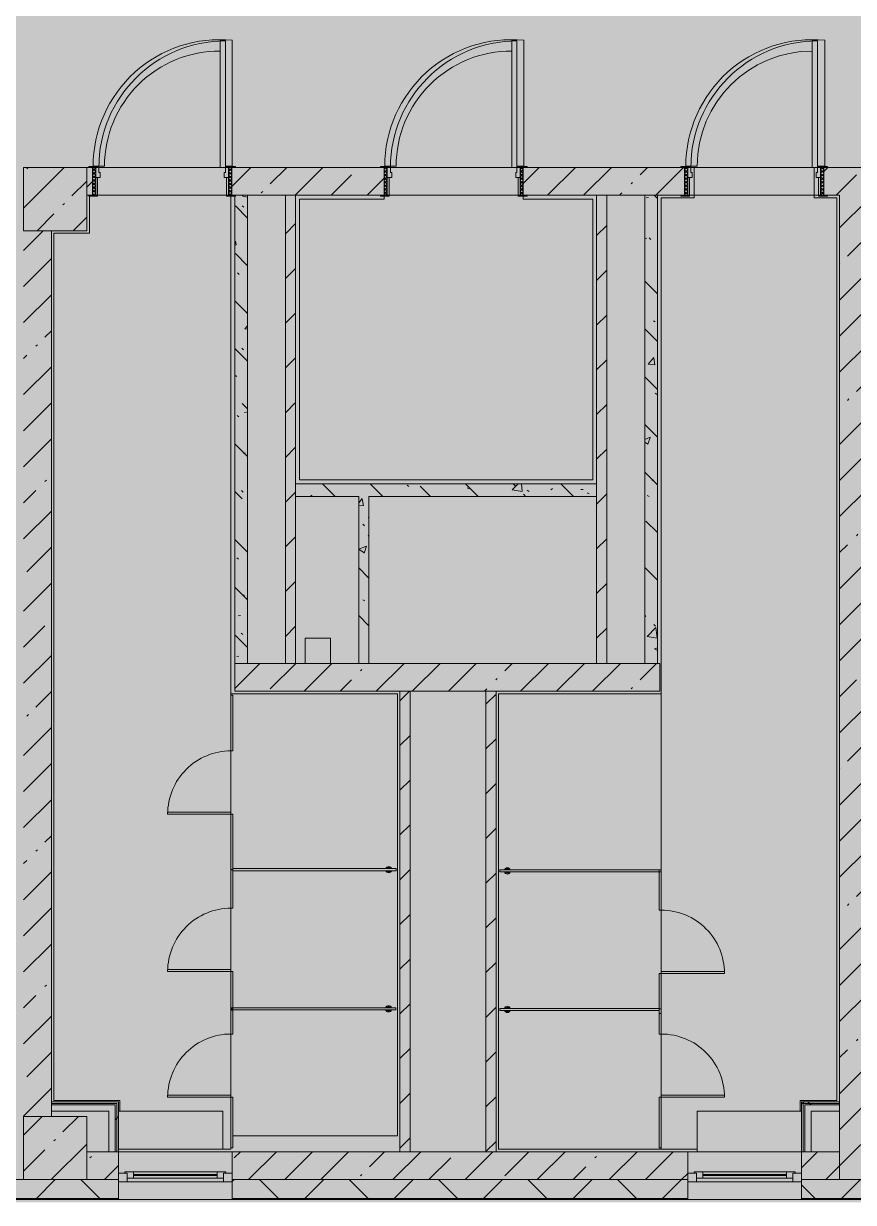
# Model space of a CAD drawing. Header units: millimetres. Extents: x 35157 to 232994, y -8553 to 29000.
# Drawn here: x 171394 to 177954, y -280 to 9037 of the extents above; entities that cross this region are included whole.
import ezdxf

# ---------------------------------------------------------------- set-up
doc = ezdxf.new("R2010")
doc.units = ezdxf.units.MM
doc.layers.add('A-DETL-GENF-2', color=7, linetype='Continuous', lineweight=9, true_color=0xc0c0c0, transparency=0.4)
for name, color, linetype, lineweight, true_color in [('A-DOOR-3', 7, 'Continuous', 5, 0xaaaaaa), ('A-DOOR-4', 7, 'Continuous', 5, 0xe2e2e2), ('A-DOOR-5', 7, 'Continuous', 5, 0xb7b7b7), ('A-DOOR-6', 7, 'Continuous', 5, 0x737373), ('A-DOOR-FRAM-2', 7, 'Continuous', 5, 0xe2e2e2), ('A-DOOR-FRAM-3', 7, 'Continuous', 5, 0xaaaaaa), ('A-DOOR-FRAM-4', 7, 'Continuous', 5, 0xb7b7b7), ('A-FLOR-2', 7, 'Continuous', 5, 0xb7b7b7), ('A-GENM-1', 7, 'Continuous', 5, 0x737373), ('A-GENM-2', 7, 'Continuous', 5, 0xe2ddcd), ('A-GLAZ-3', 7, 'Continuous', 5, 0x737373), ('A-WALL-10', 7, 'Continuous', 9, 0x737373), ('A-WALL-11', 7, 'Continuous', 5, 0x737373), ('I-WALL-21', 7, 'Continuous', 5, 0xe7e7e7), ('I-WALL-22', 7, 'Continuous', 9, 0xe7e7e7), ('I-WALL-24', 7, 'Continuous', 5, 0x737373), ('I-WALL-25', 7, 'Continuous', 5, 0x787878), ('S-COLS-2', 7, 'Continuous', 5, 0x737373)]:
    doc.layers.add(name, color=color, linetype=linetype, lineweight=lineweight, true_color=true_color)
for name, color, linetype, lineweight in [('A-WALL-9', 7, 'Continuous', 5), ('I-WALL-23', 7, 'Continuous', 5), ('S-COLS-1', 7, 'Continuous', 5)]:
    doc.layers.add(name, color=color, linetype=linetype, lineweight=lineweight)
pattern_1 = [(45, (105984, 0), (-285.1231, 285.1231), []), (45, (106269.13, 0), (-285.1231, 285.1231), [504.031, -100.806, 16.764, -84.042])]
pattern_2 = [(45, (105984, 0), (-176.7767, 176.7767), [])]
pattern_3 = [(135, (105984, 0), (-377.1708, -377.1708), [533.4, -88.9, 17.78, -88.9]), (135, (105984, 376.94), (-377.1708, -377.1708), []), (50, (105984, 0), (637.6445, -55.7866), [66.675, -733.425]), (355, (105984, 0), (-123.3494, 668.699), [53.34, -586.74]), (100.451, (106037.14, -4.65), (514.299, 612.908), [56.665, -623.315]), (46.184, (105984, 177.8), (948.7764, -147.15), [100.012, -1100.137]), (96.636, (106063.1, 165.5), (830.909, 865.997), [84.998, -934.973]), (351.184, (105984, 177.8), (830.918, 865.988), [80.01, -880.11]), (21, (106072.9, 133.35), (530.6506, -357.9283), [66.675, -733.425]), (326, (106072.9, 133.35), (216.308, 644.6585), [53.34, -586.74]), (71.451, (106117.1, 103.5), (746.9596, 286.7243), [56.665, -623.315]), (37.5, (105984, 0), (10.8105, 295.9426), [16.764, -562.864, 16.764, -578.866, -588.962]), (37.5, (105984, 0), (10.8105, 295.9426), [-1175.258, 16.764, -572.198]), (7.5, (105984, 0), (233.8692, 350.6318), [16.764, -322.834, 16.764, -549.529, -224.472]), (7.5, (105984, 0), (233.8692, 350.6318), [-905.891, 16.764, -207.708]), (327.5, (105785.76, 0), (474.5678, -20.0513), [16.764, -205.486, 16.764, -676.656, -920.115]), (327.5, (105785.76, 0), (474.5678, -20.0513), [-915.67, 16.764, -903.351]), (317.5, (105696.86, 0), (518.4522, 88.9934), [16.764, -272.161, 16.764, -443.738, -653.415]), (317.5, (105696.86, 0), (518.4522, 88.9934), [-749.427, 16.764, -636.651])]
pattern_4 = [(135, (1751.41, 174.685), (-14.14214, -14.14214), []), (225, (1751.41, 174.685), (14.14214, -14.14214), [])]
pattern_5 = [(45, (-371.384, 174.685), (-14.1421, 14.1421), []), (135, (-371.384, 174.685), (-14.1421, -14.1421), [])]
pattern_6 = [(45, (105984, 0), (-530.33, 530.33), []), (135, (105984, 0), (-530.33, -530.33), [])]

# ---------------------------------------------------------------- blocks, each defined once
blk = doc.blocks.new('BSC_Колонна _Прямоугольная - 500х500-V82-2_4_2_птичка')
at = {"layer": 'S-COLS-1'}
h = blk.add_hatch(dxfattribs=at)
h.set_pattern_fill('FP_83', color=256, style=0, pattern_type=2)
h.set_pattern_definition([(45, (-65660, -150), (-285.1231, 285.1231), []), (45, (-65374.88, -150), (-285.1231, 285.1231), [504.031, -100.806, 16.764, -84.042])])
h.paths.add_polyline_path([(-21.8, -250), (250, -250), (250, 250), (-250, 250), (-250, -250)])
at = {"layer": 'S-COLS-2'}
for p, q in [((250, 250), (-250, 250)), ((-250, 250), (-250, -250)), ((250, -250), (250, 250)), ((-250, -250), (250, -250))]:
    blk.add_line(p, q, dxfattribs=at)
blk = doc.blocks.new('BSC_Колонна _Прямоугольная - 500х500-V85-2_4_2_птичка')
at = {"layer": 'S-COLS-1'}
h = blk.add_hatch(dxfattribs=at)
h.set_pattern_fill('FP_86', color=256, style=0, pattern_type=2)
h.set_pattern_definition([(45, (-65660, -7650), (-285.1231, 285.1231), []), (45, (-65374.88, -7650), (-285.1231, 285.1231), [504.031, -100.806, 16.764, -84.042])])
h.paths.add_polyline_path([(-21.8, -250), (250, -250), (250, 250), (-250, 250), (-250, -250)])
at = {"layer": 'S-COLS-2'}
for p, q in [((250, 250), (-250, 250)), ((-250, 250), (-250, -250)), ((250, -250), (250, 250)), ((-250, -250), (250, -250))]:
    blk.add_line(p, q, dxfattribs=at)
blk = doc.blocks.new('120_Окно_СКБ_1Ст - 120_Окно_СКБ_1Ст 900х2500_h_-22445987-2_4_2_птичка')
at = {"layer": 'A-GLAZ-3'}
for p, q in [((-450, -127), (-450, -57)), ((-450, -57), (-380, -57)), ((450, -57), (-450, -57)), ((-380, -57), (-380, -127)), ((380, -87), (-380, -87)), ((-380, -87), (-380, -127)), ((-330, -137), (-330, -87)), ((330, -137), (330, -87)), ((380, -127), (380, -57)), ((380, -57), (450, -57)), ((380, -127), (380, -87)), ((450, -57), (450, -127)), ((-380, -127), (-450, -127)), ((-450, -127), (-400, -127)), ((-380, -127), (-400, -127)), ((-400, -127), (-400, -137)), ((-400, -137), (400, -137)), ((400, -137), (-400, -137)), ((-330, -107), (330, -107)), ((330, -117), (-330, -117)), ((450, -127), (380, -127)), ((400, -127), (380, -127)), ((400, -127), (450, -127)), ((400, -137), (400, -127))]:
    blk.add_line(p, q, dxfattribs=at)
blk = doc.blocks.new('110_Дверь_СКБ_1Ст_Внутренняя1 - Д-4_1 1100x2100h_ОО_туалет для мальч_ и дев_-32102845-2_4_2_птичка')
at = {"layer": 'A-DOOR-3'}
h = blk.add_hatch(dxfattribs=at)
h.set_pattern_fill('FP_37', color=256, style=0, pattern_type=2)
h.set_pattern_definition(pattern_4)
h.paths.add_polyline_path([(562.5, -110), (562.5, 110), (537.5, 110), (537.5, -110)])
at = {"layer": 'A-DOOR-4'}
h = blk.add_hatch(color=256, dxfattribs=at)
h.paths.add_polyline_path([(537.5, 30), (537.5, 110), (512.5, 110), (512.5, 70), (502.5, 70), (502.5, 30)])
h.paths.add_polyline_path([(-477.5, 30), (-477.5, 70), (-487.5, 70), (-487.5, 110), (-512.5, 110), (-512.5, 30)])
at = {"layer": 'A-DOOR-FRAM-2'}
for points in [[(472.5, 110), (512.5, 110), (512.5, 1110), (472.5, 1110), (472.5, 538.8)], [(-497.5, 110), (-497.5, 118), (-567.5, 118), (-567.5, 110)], [(592.5, 110), (592.5, 118), (522.5, 118), (522.5, 110)], [(-497.5, -110), (-497.5, 30), (-512.5, 30), (-512.5, -110)], [(537.5, -110), (537.5, 30), (522.5, 30), (522.5, -110)], [(-497.5, -118), (-497.5, -110), (-567.5, -110), (-567.5, -118)], [(592.5, -118), (592.5, -110), (522.5, -110), (522.5, -118)]]:
    blk.add_hatch(color=256, dxfattribs=at).paths.add_polyline_path(points)
at = {"layer": 'A-DOOR-FRAM-3'}
h = blk.add_hatch(dxfattribs=at)
h.set_pattern_fill('FP_38', color=256, style=0, pattern_type=2)
h.set_pattern_definition(pattern_5)
h.paths.add_polyline_path([(-512.5, -110), (-512.5, 110), (-537.5, 110), (-537.5, -110)])
at = {"layer": 'A-DOOR-5'}
for p, q in [((512.5, 1110), (472.5, 1110)), ((472.5, 1110), (472.5, 110)), ((512.5, 110), (512.5, 1110)), ((472.5, 110), (512.5, 110))]:
    blk.add_line(p, q, dxfattribs=at)
blk.add_arc((512.5, 110), 1000, 90, 180, dxfattribs=at)
at = {"layer": 'A-DOOR-FRAM-4'}
for p, q in [((-497.5, 118), (-567.5, 118)), ((-567.5, 118), (-567.5, 110)), ((-567.5, 110), (-497.5, 110)), ((-512.5, 110), (-537.5, 110)), ((-537.5, 110), (-537.5, -110)), ((-487.5, 110), (-512.5, 110)), ((-512.5, 110), (-512.5, 30)), ((-512.5, -110), (-512.5, 110)), ((-497.5, 110), (-512.5, 110)), ((-512.5, 110), (-512.5, 109)), ((-512.5, 109), (-497.5, 109)), ((-497.5, 110), (-497.5, 118)), ((-497.5, 109), (-497.5, 110)), ((-487.5, 70), (-487.5, 110)), ((512.5, 110), (512.5, 70)), ((537.5, 110), (512.5, 110)), ((592.5, 118), (522.5, 118)), ((522.5, 118), (522.5, 110)), ((537.5, 110), (522.5, 110)), ((522.5, 110), (522.5, 109)), ((522.5, 110), (592.5, 110)), ((522.5, 109), (537.5, 109)), ((537.5, 30), (537.5, 110)), ((562.5, 110), (537.5, 110)), ((537.5, 110), (537.5, -110)), ((537.5, 109), (537.5, 110)), ((562.5, -110), (562.5, 110)), ((592.5, 110), (592.5, 118)), ((-512.5, 30), (-477.5, 30)), ((-497.5, 30), (-512.5, 30)), ((-512.5, 30), (-512.5, -110)), ((-497.5, -110), (-497.5, 30)), ((-477.5, 70), (-487.5, 70)), ((-477.5, 30), (-477.5, 70)), ((512.5, 70), (502.5, 70)), ((502.5, 70), (502.5, 30)), ((502.5, 30), (537.5, 30)), ((537.5, 30), (522.5, 30)), ((522.5, 30), (522.5, -110)), ((537.5, -110), (537.5, 30)), ((-497.5, -110), (-567.5, -110)), ((-567.5, -110), (-567.5, -118)), ((-567.5, -118), (-497.5, -118)), ((-537.5, -110), (-512.5, -110)), ((-512.5, -110), (-497.5, -110)), ((-497.5, -118), (-497.5, -110)), ((522.5, -110), (537.5, -110)), ((592.5, -110), (522.5, -110)), ((522.5, -110), (522.5, -118)), ((522.5, -118), (592.5, -118)), ((537.5, -110), (562.5, -110)), ((592.5, -118), (592.5, -110))]:
    blk.add_line(p, q, dxfattribs=at)
blk = doc.blocks.new('110_Дверь_СКБ_1Ст_Внутренняя1 - Д-4 1100x2100h_су мгн-31586709-2_4_2_птичка')
at = {"layer": 'A-DOOR-3'}
h = blk.add_hatch(dxfattribs=at)
h.set_pattern_fill('FP_37', color=256, style=0, pattern_type=2)
h.set_pattern_definition(pattern_4)
h.paths.add_polyline_path([(562.5, -110), (562.5, 110), (537.5, 110), (537.5, -110), (550.3, -110)])
at = {"layer": 'A-DOOR-4'}
h = blk.add_hatch(color=256, dxfattribs=at)
h.paths.add_polyline_path([(537.5, 30), (537.5, 110), (512.5, 110), (512.5, 70), (502.5, 70), (502.5, 30)])
h.paths.add_polyline_path([(-512.5, 30), (-477.5, 30), (-477.5, 70), (-487.5, 70), (-487.5, 110), (-512.5, 110), (-512.5, 78.8)])
at = {"layer": 'A-DOOR-FRAM-2'}
for points in [[(472.5, 110), (512.5, 110), (512.5, 1110), (472.5, 1110), (472.5, 538.8)], [(-497.5, 110), (-497.5, 118), (-567.5, 118), (-564.2, 110)], [(522.5, 110), (592.5, 110), (592.5, 118), (522.5, 118)], [(-497.5, -110), (-497.5, 30), (-512.5, 30), (-512.5, -110)], [(537.5, -110), (537.5, 30), (522.5, 30), (522.5, -110)], [(-497.5, -118), (-497.5, -110), (-567.5, -110), (-567.5, -118)], [(522.5, -118), (592.5, -118), (592.5, -110), (522.5, -110)]]:
    blk.add_hatch(color=256, dxfattribs=at).paths.add_polyline_path(points)
at = {"layer": 'A-DOOR-FRAM-3'}
h = blk.add_hatch(dxfattribs=at)
h.set_pattern_fill('FP_38', color=256, style=0, pattern_type=2)
h.set_pattern_definition(pattern_5)
h.paths.add_polyline_path([(-512.5, -110), (-512.5, 110), (-537.5, 110), (-537.5, -110)])
at = {"layer": 'A-DOOR-5'}
for p, q in [((512.5, 1110), (472.5, 1110)), ((472.5, 1110), (472.5, 110)), ((512.5, 110), (512.5, 1110)), ((472.5, 110), (512.5, 110))]:
    blk.add_line(p, q, dxfattribs=at)
blk.add_arc((512.5, 110), 1000, 90, 180, dxfattribs=at)
at = {"layer": 'A-DOOR-FRAM-4'}
for p, q in [((-497.5, 118), (-567.5, 118)), ((-567.5, 118), (-567.5, 112)), ((-564.2, 110), (-497.5, 110)), ((-512.5, 110), (-537.5, 110)), ((-537.5, 110), (-537.5, -110)), ((-487.5, 110), (-512.5, 110)), ((-512.5, 110), (-512.5, 30)), ((-512.5, -110), (-512.5, 110)), ((-497.5, 110), (-512.5, 110)), ((-512.5, 110), (-512.5, 109)), ((-512.5, 109), (-497.5, 109)), ((-497.5, 110), (-497.5, 118)), ((-497.5, 109), (-497.5, 110)), ((-487.5, 70), (-487.5, 110)), ((512.5, 110), (512.5, 70)), ((537.5, 110), (512.5, 110)), ((592.5, 118), (522.5, 118)), ((522.5, 118), (522.5, 110)), ((537.5, 110), (522.5, 110)), ((522.5, 110), (522.5, 109)), ((522.5, 110), (592.5, 110)), ((522.5, 109), (537.5, 109)), ((537.5, 30), (537.5, 110)), ((562.5, 110), (537.5, 110)), ((537.5, 110), (537.5, -110)), ((537.5, 109), (537.5, 110)), ((562.5, -110), (562.5, 110)), ((592.5, 110), (592.5, 118)), ((-512.5, 30), (-477.5, 30)), ((-497.5, 30), (-512.5, 30)), ((-512.5, 30), (-512.5, -110)), ((-497.5, -110), (-497.5, 30)), ((-477.5, 70), (-487.5, 70)), ((-477.5, 30), (-477.5, 70)), ((512.5, 70), (502.5, 70)), ((502.5, 70), (502.5, 30)), ((502.5, 30), (537.5, 30)), ((537.5, 30), (522.5, 30)), ((522.5, 30), (522.5, -110)), ((537.5, -110), (537.5, 30)), ((-497.5, -110), (-567.5, -110)), ((-567.5, -110), (-567.5, -118)), ((-567.5, -118), (-497.5, -118)), ((-537.5, -110), (-512.5, -110)), ((-512.5, -110), (-497.5, -110)), ((-497.5, -118), (-497.5, -110)), ((522.5, -110), (537.5, -110)), ((592.5, -110), (522.5, -110)), ((522.5, -110), (522.5, -118)), ((522.5, -118), (592.5, -118)), ((537.5, -110), (562.5, -110)), ((592.5, -118), (592.5, -110))]:
    blk.add_line(p, q, dxfattribs=at)
blk = doc.blocks.new('131_Сантехническая перегородка_Дверь_ поз_4 - СД-1-V209-2_4_2_птичка')
at = {"layer": 'A-GENM-2'}
for points in [[(-190, 8), (-190, -8), (250, -8), (250, 8), (-89.2, 8)], [(750, -8), (1190, -8), (1190, 8), (750, 8)]]:
    blk.add_hatch(color=256, dxfattribs=at).paths.add_polyline_path(points)
at = {"layer": 'A-DOOR-6'}
for p, q in [((266, 508), (250, 508)), ((250, 8), (250, 508)), ((266, 8), (266, 508)), ((266, 8), (250, 8))]:
    blk.add_line(p, q, dxfattribs=at)
blk.add_arc((250, 8), 500, 360, 90, dxfattribs=at)
at = {"layer": 'A-GENM-1'}
for p, q in [((250, 8), (-190, 8)), ((-190, 8), (-190, -8)), ((250, -8), (250, 8)), ((1190, 8), (750, 8)), ((750, 8), (750, -8)), ((1190, -8), (1190, 8)), ((-190, -8), (250, -8)), ((750, -8), (1190, -8))]:
    blk.add_line(p, q, dxfattribs=at)
blk = doc.blocks.new('131_Сантехническая перегородка_Дверь - СД-1-V210-2_4_2_птичка')
at = {"layer": 'A-GENM-2'}
for points in [[(0, -8), (317.3, -8), (317.3, 8), (0, 8)], [(817.3, 8), (817.3, -8), (1134.7, -8), (1134.7, 8)]]:
    blk.add_hatch(color=256, dxfattribs=at).paths.add_polyline_path(points)
at = {"layer": 'A-DOOR-6'}
for p, q in [((333.3, -8), (317.3, -8)), ((317.3, -8), (317.3, -508)), ((333.3, -8), (333.3, -508)), ((333.3, -508), (317.3, -508))]:
    blk.add_line(p, q, dxfattribs=at)
blk.add_arc((317.3, -8), 500, 270, 0, dxfattribs=at)
at = {"layer": 'A-GENM-1'}
for p, q in [((317.3, 8), (0, 8)), ((0, 8), (0, -8)), ((317.3, -8), (317.3, 8)), ((1134.7, 8), (817.3, 8)), ((817.3, 8), (817.3, -8)), ((1134.7, -8), (1134.7, 8)), ((0, -8), (317.3, -8)), ((817.3, -8), (1134.7, -8))]:
    blk.add_line(p, q, dxfattribs=at)
blk = doc.blocks.new('131_Сантехническая перегородка_Дверь - СД-1-V211-2_4_2_птичка')
at = {"layer": 'A-GENM-2'}
for points in [[(0, -8), (305.2, -8), (305.2, 8), (0, 8)], [(805.2, -8), (1110.4, -8), (1110.4, 8), (805.2, 8)]]:
    blk.add_hatch(color=256, dxfattribs=at).paths.add_polyline_path(points)
at = {"layer": 'A-DOOR-6'}
for p, q in [((321.2, 508), (305.2, 508)), ((305.2, 8), (305.2, 508)), ((321.2, 8), (321.2, 508)), ((321.2, 8), (305.2, 8))]:
    blk.add_line(p, q, dxfattribs=at)
blk.add_arc((305.2, 8), 500, 360, 90, dxfattribs=at)
at = {"layer": 'A-GENM-1'}
for p, q in [((305.2, 8), (0, 8)), ((0, 8), (0, -8)), ((305.2, -8), (305.2, 8)), ((1110.4, 8), (805.2, 8)), ((805.2, 8), (805.2, -8)), ((1110.4, -8), (1110.4, 8)), ((0, -8), (305.2, -8)), ((805.2, -8), (1110.4, -8))]:
    blk.add_line(p, q, dxfattribs=at)
blk = doc.blocks.new('131_Сантехническая перегородка_Дверь_сдвиг_ - СД-1-V212-2_4_2_птичка')
at = {"layer": 'A-GENM-2'}
for points in [[(0, -8), (400, -8), (400, 8), (0, 8)], [(900, -8), (1100, -8), (1100, 8), (900, 8)]]:
    blk.add_hatch(color=256, dxfattribs=at).paths.add_polyline_path(points)
at = {"layer": 'A-DOOR-6'}
for p, q in [((416, 508), (400, 508)), ((400, 8), (400, 508)), ((416, 8), (416, 508)), ((416, 8), (400, 8))]:
    blk.add_line(p, q, dxfattribs=at)
blk.add_arc((400, 8), 500, 360, 90, dxfattribs=at)
at = {"layer": 'A-GENM-1'}
for p, q in [((400, 8), (0, 8)), ((0, 8), (0, -8)), ((400, -8), (400, 8)), ((1100, 8), (900, 8)), ((900, 8), (900, -8)), ((1100, -8), (1100, 8)), ((0, -8), (400, -8)), ((900, -8), (1100, -8))]:
    blk.add_line(p, q, dxfattribs=at)
blk = doc.blocks.new('131_Сантехническая перегородка_Дверь_сдвиг_ - СД-1-V213-2_4_2_птичка')
at = {"layer": 'A-GENM-2'}
for points in [[(0, -8), (400, -8), (400, 8), (0, 8)], [(900, 8), (900, -8), (1100, -8), (1100, 8)]]:
    blk.add_hatch(color=256, dxfattribs=at).paths.add_polyline_path(points)
at = {"layer": 'A-DOOR-6'}
for p, q in [((416, -8), (400, -8)), ((400, -8), (400, -508)), ((416, -8), (416, -508)), ((416, -508), (400, -508))]:
    blk.add_line(p, q, dxfattribs=at)
blk.add_arc((400, -8), 500, 270, 0, dxfattribs=at)
at = {"layer": 'A-GENM-1'}
for p, q in [((400, 8), (0, 8)), ((0, 8), (0, -8)), ((400, -8), (400, 8)), ((1100, 8), (900, 8)), ((900, 8), (900, -8)), ((1100, -8), (1100, 8)), ((0, -8), (400, -8)), ((900, -8), (1100, -8))]:
    blk.add_line(p, q, dxfattribs=at)
blk = doc.blocks.new('131_Сантехническая перегородка - СП-4-V214-2_4_2_птичка')
at = {"layer": 'A-GENM-2'}
blk.add_hatch(color=256, dxfattribs=at).paths.add_polyline_path([(1330, -8), (1330, 8), (55.2, 8), (55.2, -8), (227.5, -8)])
at = {"layer": 'A-GENM-1'}
for p, q in [((1330, 8), (55.2, 8)), ((55.2, 8), (55.2, -8)), ((1330, -8), (1330, 8)), ((55.2, -8), (1330, -8))]:
    blk.add_line(p, q, dxfattribs=at)
at = {"layer": 'A-GENM-1', "flags": 128}
for points in [[(126.7, 8), (126.3, 8.5), (126, 9), (125.6, 9.5), (125.2, 9.9), (124.8, 10.4), (124.4, 10.8), (123.9, 11.2), (123.5, 11.6), (123, 12), (122.5, 12.3), (122, 12.7), (121.5, 13), (121, 13.3), (120.5, 13.6), (119.9, 13.8), (119.4, 14), (118.8, 14.3), (118.2, 14.4), (117.6, 14.6), (117, 14.7), (116.5, 14.9), (115.9, 14.9), (115.3, 15), (114.7, 15.1), (114.1, 15.1), (113.5, 15.1), (112.8, 15), (112.2, 15), (111.7, 14.9), (111.1, 14.8), (110.5, 14.7), (109.9, 14.5), (109.3, 14.4), (108.7, 14.2), (108.2, 13.9), (107.6, 13.7), (107.1, 13.4), (106.5, 13.2), (106, 12.9), (105.5, 12.5), (105, 12.2), (104.5, 11.8), (104.1, 11.4), (103.6, 11), (103.2, 10.6), (102.8, 10.2), (102.4, 9.7), (102, 9.3), (101.6, 8.8), (101.3, 8.3), (101.1, 8)], [(101.1, -8), (101.4, -8.5), (101.8, -9), (102.2, -9.5), (102.6, -9.9), (103, -10.4), (103.4, -10.8), (103.8, -11.2), (104.3, -11.6), (104.7, -12), (105.2, -12.3), (105.7, -12.7), (106.2, -13), (106.8, -13.3), (107.3, -13.6), (107.9, -13.8), (108.4, -14), (109, -14.3), (109.6, -14.4), (110.1, -14.6), (110.7, -14.7), (111.3, -14.9), (111.9, -14.9), (112.5, -15), (113.1, -15.1), (113.7, -15.1), (114.3, -15.1), (114.9, -15), (115.5, -15), (116.1, -14.9), (116.7, -14.8), (117.3, -14.7), (117.9, -14.5), (118.5, -14.4), (119, -14.2), (119.6, -13.9), (120.2, -13.7), (120.7, -13.4), (121.2, -13.2), (121.7, -12.9), (122.3, -12.5), (122.7, -12.2), (123.2, -11.8), (123.7, -11.4), (124.1, -11), (124.6, -10.6), (125, -10.2), (125.4, -9.7), (125.8, -9.3), (126.1, -8.8), (126.5, -8.3), (126.7, -8)]]:
    blk.add_lwpolyline(points, dxfattribs=at)
at = {"layer": 'A-GENM-1'}
for radius, start, end in [(24.6, 19.91127, 160.08873), (17.6, 45, 135), (17.6, 45, 135), (15.1, 45, 135), (24.6, 199.91127, 340.08873), (17.6, 225, 315), (17.6, 225, 315), (15.1, 225, 315)]:
    blk.add_arc((113.9, 0), radius, start, end, dxfattribs=at)
blk = doc.blocks.new('131_Сантехническая перегородка - СП-4-V215-2_4_2_птичка')
at = {"layer": 'A-GENM-2'}
blk.add_hatch(color=256, dxfattribs=at).paths.add_polyline_path([(1330, -8), (1330, 8), (71.3, 8), (71.3, -8), (243.6, -8)])
at = {"layer": 'A-GENM-1'}
for p, q in [((1330, 8), (71.3, 8)), ((71.3, 8), (71.3, -8)), ((1330, -8), (1330, 8)), ((71.3, -8), (1330, -8))]:
    blk.add_line(p, q, dxfattribs=at)
at = {"layer": 'A-GENM-1', "flags": 128}
for points in [[(142.8, 8), (142.5, 8.5), (142.1, 9), (141.8, 9.5), (141.4, 9.9), (141, 10.4), (140.5, 10.8), (140.1, 11.2), (139.6, 11.6), (139.2, 12), (138.7, 12.3), (138.2, 12.7), (137.7, 13), (137.1, 13.3), (136.6, 13.6), (136.1, 13.8), (135.5, 14), (134.9, 14.3), (134.4, 14.4), (133.8, 14.6), (133.2, 14.7), (132.6, 14.9), (132, 14.9), (131.4, 15), (130.8, 15.1), (130.2, 15.1), (129.6, 15.1), (129, 15), (128.4, 15), (127.8, 14.9), (127.2, 14.8), (126.6, 14.7), (126, 14.5), (125.4, 14.4), (124.9, 14.2), (124.3, 13.9), (123.8, 13.7), (123.2, 13.4), (122.7, 13.2), (122.2, 12.9), (121.7, 12.5), (121.2, 12.2), (120.7, 11.8), (120.2, 11.4), (119.8, 11), (119.3, 10.6), (118.9, 10.2), (118.5, 9.7), (118.1, 9.3), (117.8, 8.8), (117.4, 8.3), (117.3, 8)], [(117.3, -8), (117.6, -8.5), (117.9, -9), (118.3, -9.5), (118.7, -9.9), (119.1, -10.4), (119.5, -10.8), (120, -11.2), (120.4, -11.6), (120.9, -12), (121.4, -12.3), (121.9, -12.7), (122.4, -13), (122.9, -13.3), (123.5, -13.6), (124, -13.8), (124.6, -14), (125.1, -14.3), (125.7, -14.4), (126.3, -14.6), (126.9, -14.7), (127.5, -14.9), (128.1, -14.9), (128.7, -15), (129.3, -15.1), (129.9, -15.1), (130.5, -15.1), (131.1, -15), (131.7, -15), (132.3, -14.9), (132.9, -14.8), (133.4, -14.7), (134, -14.5), (134.6, -14.4), (135.2, -14.2), (135.7, -13.9), (136.3, -13.7), (136.8, -13.4), (137.4, -13.2), (137.9, -12.9), (138.4, -12.5), (138.9, -12.2), (139.4, -11.8), (139.8, -11.4), (140.3, -11), (140.7, -10.6), (141.1, -10.2), (141.5, -9.7), (141.9, -9.3), (142.3, -8.8), (142.6, -8.3), (142.8, -8)]]:
    blk.add_lwpolyline(points, dxfattribs=at)
at = {"layer": 'A-GENM-1'}
for radius, start, end in [(24.6, 19.91127, 160.08873), (17.6, 45, 135), (17.6, 45, 135), (15.1, 45, 135), (24.6, 199.91127, 340.08873), (17.6, 225, 315), (17.6, 225, 315), (15.1, 225, 315)]:
    blk.add_arc((130, 0), radius, start, end, dxfattribs=at)
blk = doc.blocks.new('131_Сантехническая перегородка - СП-4-V216-2_4_2_птичка')
at = {"layer": 'A-GENM-2'}
blk.add_hatch(color=256, dxfattribs=at).paths.add_polyline_path([(1330, 8), (39.9, 8), (39.9, -8), (1330, -8)])
at = {"layer": 'A-GENM-1'}
for p, q in [((1330, 8), (39.9, 8)), ((39.9, 8), (39.9, -8)), ((1330, -8), (1330, 8)), ((39.9, -8), (1330, -8))]:
    blk.add_line(p, q, dxfattribs=at)
at = {"layer": 'A-GENM-1', "flags": 128}
for points in [[(111.4, 8), (111, 8.5), (110.7, 9), (110.3, 9.5), (109.9, 9.9), (109.5, 10.4), (109.1, 10.8), (108.6, 11.2), (108.2, 11.6), (107.7, 12), (107.2, 12.3), (106.7, 12.7), (106.2, 13), (105.7, 13.3), (105.2, 13.6), (104.6, 13.8), (104, 14), (103.5, 14.3), (102.9, 14.4), (102.3, 14.6), (101.7, 14.7), (101.1, 14.9), (100.6, 14.9), (100, 15), (99.4, 15.1), (98.7, 15.1), (98.1, 15.1), (97.5, 15), (96.9, 15), (96.3, 14.9), (95.8, 14.8), (95.2, 14.7), (94.6, 14.5), (94, 14.4), (93.4, 14.2), (92.9, 13.9), (92.3, 13.7), (91.8, 13.4), (91.2, 13.2), (90.7, 12.9), (90.2, 12.5), (89.7, 12.2), (89.2, 11.8), (88.8, 11.4), (88.3, 11), (87.9, 10.6), (87.5, 10.2), (87.1, 9.7), (86.7, 9.3), (86.3, 8.8), (86, 8.3), (85.8, 8)], [(85.8, -8), (86.1, -8.5), (86.5, -9), (86.9, -9.5), (87.2, -9.9), (87.6, -10.4), (88.1, -10.8), (88.5, -11.2), (89, -11.6), (89.4, -12), (89.9, -12.3), (90.4, -12.7), (90.9, -13), (91.5, -13.3), (92, -13.6), (92.6, -13.8), (93.1, -14), (93.7, -14.3), (94.3, -14.4), (94.8, -14.6), (95.4, -14.7), (96, -14.9), (96.6, -14.9), (97.2, -15), (97.8, -15.1), (98.4, -15.1), (99, -15.1), (99.6, -15), (100.2, -15), (100.8, -14.9), (101.4, -14.8), (102, -14.7), (102.6, -14.5), (103.2, -14.4), (103.7, -14.2), (104.3, -13.9), (104.8, -13.7), (105.4, -13.4), (105.9, -13.2), (106.4, -12.9), (106.9, -12.5), (107.4, -12.2), (107.9, -11.8), (108.4, -11.4), (108.8, -11), (109.3, -10.6), (109.7, -10.2), (110.1, -9.7), (110.5, -9.3), (110.8, -8.8), (111.2, -8.3), (111.4, -8)]]:
    blk.add_lwpolyline(points, dxfattribs=at)
at = {"layer": 'A-GENM-1'}
for radius, start, end in [(24.6, 19.91127, 160.08873), (17.6, 45, 135), (17.6, 45, 135), (15.1, 45, 135), (24.6, 199.91127, 340.08873), (17.6, 225, 315), (17.6, 225, 315), (15.1, 225, 315)]:
    blk.add_arc((98.6, 0), radius, start, end, dxfattribs=at)
blk = doc.blocks.new('131_Сантехническая перегородка - СП-4-V217-2_4_2_птичка')
at = {"layer": 'A-GENM-2'}
blk.add_hatch(color=256, dxfattribs=at).paths.add_polyline_path([(1330, 8), (25.5, 8), (25.5, -8), (1330, -8)])
at = {"layer": 'A-GENM-1'}
for p, q in [((1330, 8), (25.5, 8)), ((25.5, 8), (25.5, -8)), ((1330, -8), (1330, 8)), ((25.5, -8), (1330, -8))]:
    blk.add_line(p, q, dxfattribs=at)
at = {"layer": 'A-GENM-1', "flags": 128}
for points in [[(97, 8), (96.7, 8.5), (96.3, 9), (95.9, 9.5), (95.5, 9.9), (95.1, 10.4), (94.7, 10.8), (94.3, 11.2), (93.8, 11.6), (93.3, 12), (92.9, 12.3), (92.4, 12.7), (91.8, 13), (91.3, 13.3), (90.8, 13.6), (90.2, 13.8), (89.7, 14), (89.1, 14.3), (88.5, 14.4), (88, 14.6), (87.4, 14.7), (86.8, 14.9), (86.2, 14.9), (85.6, 15), (85, 15.1), (84.4, 15.1), (83.8, 15.1), (83.2, 15), (82.6, 15), (82, 14.9), (81.4, 14.8), (80.8, 14.7), (80.2, 14.5), (79.6, 14.4), (79.1, 14.2), (78.5, 13.9), (77.9, 13.7), (77.4, 13.4), (76.9, 13.2), (76.4, 12.9), (75.8, 12.5), (75.3, 12.2), (74.9, 11.8), (74.4, 11.4), (74, 11), (73.5, 10.6), (73.1, 10.2), (72.7, 9.7), (72.3, 9.3), (72, 8.8), (71.6, 8.3), (71.4, 8)], [(71.4, -8), (71.8, -8.5), (72.1, -9), (72.5, -9.5), (72.9, -9.9), (73.3, -10.4), (73.7, -10.8), (74.1, -11.2), (74.6, -11.6), (75.1, -12), (75.6, -12.3), (76.1, -12.7), (76.6, -13), (77.1, -13.3), (77.6, -13.6), (78.2, -13.8), (78.7, -14), (79.3, -14.3), (79.9, -14.4), (80.5, -14.6), (81.1, -14.7), (81.6, -14.9), (82.2, -14.9), (82.8, -15), (83.4, -15.1), (84, -15.1), (84.6, -15.1), (85.2, -15), (85.8, -15), (86.4, -14.9), (87, -14.8), (87.6, -14.7), (88.2, -14.5), (88.8, -14.4), (89.4, -14.2), (89.9, -13.9), (90.5, -13.7), (91, -13.4), (91.6, -13.2), (92.1, -12.9), (92.6, -12.5), (93.1, -12.2), (93.6, -11.8), (94, -11.4), (94.5, -11), (94.9, -10.6), (95.3, -10.2), (95.7, -9.7), (96.1, -9.3), (96.5, -8.8), (96.8, -8.3), (97, -8)]]:
    blk.add_lwpolyline(points, dxfattribs=at)
at = {"layer": 'A-GENM-1'}
for radius, start, end in [(24.6, 19.91127, 160.08873), (17.6, 45, 135), (17.6, 45, 135), (15.1, 45, 135), (24.6, 199.91127, 340.08873), (17.6, 225, 315), (17.6, 225, 315), (15.1, 225, 315)]:
    blk.add_arc((84.2, 0), radius, start, end, dxfattribs=at)

msp = doc.modelspace()

# ---------------------------------------------------------------- hatches: boundary and pattern name
at = {"layer": 'A-DETL-GENF-2'}
msp.add_hatch(color=256, dxfattribs=at).paths.add_polyline_path([(181824.9, -280), (181844, -280), (181844, 3300), (190844, 3300), (190844, 27350), (147894, 27350), (147894, 23778), (144744, 23778), (144744, -280), (180897.4, -280)])
at = {"layer": 'A-WALL-9'}
h = msp.add_hatch(dxfattribs=at)
h.set_pattern_fill('FP_89', color=256, style=0, pattern_type=2)
h.set_pattern_definition([(45, (105984, 0), (-353.5534, 353.5534), []), (135, (105984, 0), (-353.5534, -353.5534), [])])
h.paths.add_polyline_path([(181684, -250), (181684, -100), (177544, -100), (177544, -250), (180897.4, -250)])
h.paths.add_polyline_path([(175332.3, -250), (176644, -250), (176644, -100), (173044, -100), (173044, -250), (173477.3, -250)])
h.paths.add_polyline_path([(164794, -250), (164794, -100), (164044, -100), (164044, -250), (164202.1, -250)])
h.paths.add_polyline_path([(167912.1, -250), (168044, -250), (168044, -100), (166894, -100), (166894, -250), (166984.6, -250)])
h.paths.add_polyline_path([(162894, -250), (163144, -250), (163144, -100), (162394, -100), (162394, -250), (162810.8, -250)])
h.paths.add_polyline_path([(171144, -250), (172144, -250), (172144, -100), (171144, -100)])
h.paths.add_polyline_path([(159294, -250), (159294, -100), (157894, -100), (157894, -250), (158636.9, -250)])
h.paths.add_polyline_path([(154794, -250), (154794, -100), (153394, -100), (153394, -250), (153999.3, -250)])
h.paths.add_polyline_path([(151216.8, -250), (151294, -250), (151294, -100), (150920.3, -100), (150920.3, -250)])
h.paths.add_polyline_path([(148644, -250), (150020.3, -250), (150020.3, -100), (148644, -100)])
h.paths.add_polyline_path([(145054.9, -250), (145544, -250), (145544, -100), (144744, -100), (144747.9, -250), (145024, -250)])
at = {"layer": 'I-WALL-21'}
for points in [[(172069, 440.5), (172119, 440.5), (172119, 490.5), (171614, 490.5), (171614, 440.5), (171622.2, 440.5)], [(177619, 120), (177619, 440.5), (177569, 440.5), (177569, 120)]]:
    msp.add_hatch(color=256, dxfattribs=at).paths.add_polyline_path(points)
at = {"layer": 'I-WALL-22'}
for points in [[(177844, 440.5), (177844, 490.5), (177569, 490.5), (177569, 440.5), (177619, 440.5)], [(172119, 120), (172119, 440.5), (172069, 440.5), (172069, 120)]]:
    msp.add_hatch(color=256, dxfattribs=at).paths.add_polyline_path(points)
at = {"layer": 'I-WALL-23'}
h = msp.add_hatch(dxfattribs=at)
h.set_pattern_fill('FP_97', color=256, style=0, pattern_type=2)
h.set_pattern_definition(pattern_1)
h.paths.add_polyline_path([(173464, 7680), (174244.5, 7680), (174244.5, 7900), (173039, 7900), (173039, 7680), (173164, 7680)])
h.paths.add_polyline_path([(177719, 7680), (177844, 7680), (177844, 7900), (177719, 7900), (177719, 7750.3)])
h.paths.add_polyline_path([(171894, 7680), (171939, 7680), (171939, 7900), (171894, 7900), (171894, 7750.3)])
h.paths.add_polyline_path([(176004, 7680), (176619, 7680), (176619, 7900), (175344.5, 7900), (175344.5, 7680), (175924, 7680)])
h = msp.add_hatch(dxfattribs=at)
h.set_pattern_fill('FP_97', color=256, style=0, pattern_type=2)
h.set_pattern_definition(pattern_1)
h.paths.add_polyline_path([(178064, 120), (178064, 7900), (177844, 7900), (177844, 120)])
h = msp.add_hatch(dxfattribs=at)
h.set_pattern_fill('FP_101', color=256, style=0, pattern_type=2)
h.set_pattern_definition(pattern_2)
h.paths.add_polyline_path([(173544, 3980), (173544, 7680), (173464, 7680), (173464, 3980), (173477.3, 3980)])
h = msp.add_hatch(dxfattribs=at)
h.set_pattern_fill('FP_101', color=256, style=0, pattern_type=2)
h.set_pattern_definition(pattern_2)
h.paths.add_polyline_path([(176004, 3980), (176004, 7680), (175924, 7680), (175924, 3980)])
h = msp.add_hatch(dxfattribs=at)
h.set_pattern_fill('FP_97', color=256, style=0, pattern_type=2)
h.set_pattern_definition(pattern_1)
h.paths.add_polyline_path([(171394, 400), (171614, 400), (171614, 7400), (171394, 7400), (171394, 808.9)])
h = msp.add_hatch(dxfattribs=at)
h.set_pattern_fill('FP_97', color=256, style=0, pattern_type=2)
h.set_pattern_definition(pattern_1)
h.paths.add_polyline_path([(175049, 3760), (176424, 3760), (176424, 3980), (173064, 3980), (173064, 3760), (174449, 3760)])
h = msp.add_hatch(dxfattribs=at)
h.set_pattern_fill('FP_101', color=256, style=0, pattern_type=2)
h.set_pattern_definition(pattern_2)
h.paths.add_polyline_path([(174449, 120), (174449, 3760), (174369, 3760), (174369, 120)])
h = msp.add_hatch(dxfattribs=at)
h.set_pattern_fill('FP_101', color=256, style=0, pattern_type=2)
h.set_pattern_definition(pattern_2)
h.paths.add_polyline_path([(175129, 120), (175129, 3760), (175049, 3760), (175049, 120)])
h = msp.add_hatch(dxfattribs=at)
h.set_pattern_fill('FP_188', color=256, style=0, pattern_type=2)
h.set_pattern_definition(pattern_6)
h.paths.add_polyline_path([(172131.5, 120), (172131.5, 490.5), (172119, 490.5), (172119, 120)])
h = msp.add_hatch(dxfattribs=at)
h.set_pattern_fill('FP_188', color=256, style=0, pattern_type=2)
h.set_pattern_definition(pattern_6)
h.paths.add_polyline_path([(172131.5, 120), (172144, 120), (172144, 503), (172131.5, 503), (172131.5, 230.5)])
h = msp.add_hatch(dxfattribs=at)
h.set_pattern_fill('FP_188', color=256, style=0, pattern_type=2)
h.set_pattern_definition(pattern_6)
h.paths.add_polyline_path([(177844, 503), (177844, 515.5), (177544, 515.5), (177544, 503), (177556.5, 503)])
h = msp.add_hatch(dxfattribs=at)
h.set_pattern_fill('FP_188', color=256, style=0, pattern_type=2)
h.set_pattern_definition(pattern_6)
h.paths.add_polyline_path([(177556.5, 120), (177556.5, 503), (177544, 503), (177544, 120)])
h = msp.add_hatch(dxfattribs=at)
h.set_pattern_fill('FP_188', color=256, style=0, pattern_type=2)
h.set_pattern_definition(pattern_6)
h.paths.add_polyline_path([(177844, 490.5), (177844, 503), (177556.5, 503), (177556.5, 490.5), (177569, 490.5)])
h = msp.add_hatch(dxfattribs=at)
h.set_pattern_fill('FP_97', color=256, style=0, pattern_type=2)
h.set_pattern_definition(pattern_1)
h.paths.add_polyline_path([(177651.1, -100), (177844, -100), (177844, 120), (177544, 120), (177544, -100)])
h.paths.add_polyline_path([(176644, -100), (176644, 120), (173044, 120), (173044, -100), (175332.3, -100)])
h.paths.add_polyline_path([(172144, -100), (172144, 120), (171894, 120), (171894, -100)])
h = msp.add_hatch(dxfattribs=at)
h.set_pattern_fill('FP_97', color=256, style=0, pattern_type=2)
h.set_pattern_definition(pattern_1)
h.paths.add_polyline_path([(181464, -100), (181464, 120), (177844, 120), (177844, -100), (180897.4, -100)])
at = {"layer": 'I-WALL-25'}
h = msp.add_hatch(dxfattribs=at)
h.set_pattern_fill('FP_105', color=256, style=0, pattern_type=2)
h.set_pattern_definition(pattern_3)
h.paths.add_polyline_path([(173164, 3980), (173164, 7680), (173069, 7680), (173064, 3980)])
h = msp.add_hatch(dxfattribs=at)
h.set_pattern_fill('FP_105', color=256, style=0, pattern_type=2)
h.set_pattern_definition(pattern_3)
h.paths.add_polyline_path([(176304, 3980), (176404, 3980), (176404, 7680), (176304, 7680), (176304, 4279.6)])
h = msp.add_hatch(dxfattribs=at)
h.set_pattern_fill('FP_105', color=256, style=0, pattern_type=2)
h.set_pattern_definition(pattern_3)
h.paths.add_polyline_path([(175924, 5300), (175924, 5400), (173544, 5400), (173544, 5300), (175332.3, 5300)])
h = msp.add_hatch(dxfattribs=at)
h.set_pattern_fill('FP_105', color=256, style=0, pattern_type=2)
h.set_pattern_definition(pattern_3)
h.paths.add_polyline_path([(174124, 3980), (174124, 5300), (174044, 5300), (174044, 3980)])

# ---------------------------------------------------------------- linework, layer by layer
at = {"layer": 'A-FLOR-2'}
for p, q in [((173043.6, 7910.1), (173043.6, 8905.1)), ((175349, 7910.1), (175349, 8905.1)), ((177729, 7910.1), (177729, 8905.1)), ((171943.6, 7911.1), (172033.6, 7911.1)), ((171989, 7900), (172949, 7900)), ((172989, 7910.1), (173043.6, 7910.1)), ((174249, 7911.1), (174339, 7911.1)), ((174294.5, 7900), (175254.5, 7900)), ((175294.5, 7910.1), (175349, 7910.1)), ((176629, 7911.1), (176719, 7911.1)), ((176669, 7900), (177629, 7900)), ((177629, 7900), (176694, 7900)), ((176694, 7900), (176694, 7660)), ((177644, 7660), (177644, 7900)), ((177669, 7910.1), (177729, 7910.1)), ((171914, 7672), (171914, 7380)), ((173033, 7672), (173033, 3729)), ((174244.5, 7649), (173575, 7649)), ((173575, 7649), (173575, 5431)), ((174244.5, 7672), (174244.5, 7649)), ((175344.5, 7649), (175344.5, 7672)), ((175893, 7649), (175344.5, 7649)), ((175893, 5431), (175893, 7649)), ((176694, 7660), (176435, 7660)), ((176435, 2347.5), (176435, 7660)), ((177824, 7660), (177644, 7660)), ((177824, 526.7), (177824, 7660)), ((171914, 7380), (171634, 7380)), ((171634, 7380), (171634, 526.5)), ((173575, 5431), (175893, 5431)), ((173619, 3980), (173619, 4180)), ((173619, 4180), (173819, 4180)), ((173819, 4180), (173819, 3980)), ((174349, 3740), (173033, 3740)), ((174349, 245), (174349, 3740)), ((175149, 3740), (175149, 140)), ((176435, 3740), (175149, 3740)), ((173033, 2789), (173033, 3289)), ((173033, 1545.2), (173033, 2045.2)), ((176435, 2030.1), (176435, 1530.1)), ((173033, 551), (173033, 1051)), ((176435, 1051), (176435, 551)), ((171634, 526.5), (172155, 526.5)), ((172155, 526.5), (172155, 440.5)), ((177533.5, 440.5), (177533.5, 526.7)), ((177533.5, 526.7), (177824, 526.7)), ((172969, 440.5), (172144, 440.5)), ((172969, 140), (172969, 440.5)), ((177544, 440.5), (176719, 440.5)), ((176719, 440.5), (176719, 120)), ((173049, 245), (174349, 245)), ((172144, 140), (173033, 140)), ((173033, 140), (173033, 151)), ((175149, 140), (176719, 140)), ((176435, 151), (176435, 140)), ((176719, 120), (177544, 120))]:
    msp.add_line(p, q, dxfattribs=at)
for centre, radius, start, end in [((172943.6, 7910.1), 1000, 84.26083, 179.9427), ((175249, 7910.1), 1000, 84.26083, 179.9427), ((177629, 7910.1), 1000, 84.26083, 179.9427), ((172943.6, 7910.1), 910, 89.65741, 179.93704), ((175249, 7910.1), 910, 89.65741, 179.93704), ((177629, 7910.1), 910, 90.00302, 179.93704)]:
    msp.add_arc(centre, radius, start, end, dxfattribs=at)
at = {"layer": 'A-WALL-10'}
for p, q in [((173164, 7680), (173069, 7680)), ((173544, 7680), (173464, 7680)), ((176004, 7680), (175924, 7680)), ((176404, 7680), (176304, 7680)), ((173544, 5400), (173544, 5300)), ((175924, 5300), (175924, 5400)), ((173064, 3980), (173164, 3980)), ((173464, 3980), (173544, 3980)), ((174044, 3980), (174124, 3980)), ((175924, 3980), (176004, 3980)), ((174449, 3760), (174369, 3760)), ((175129, 3760), (175049, 3760)), ((172131.5, 503), (171614, 503)), ((172119, 490.5), (171614, 490.5)), ((172119, 490.5), (172119, 120)), ((172131.5, 503), (172131.5, 120)), ((177556.5, 503), (177556.5, 120)), ((177556.5, 503), (177844, 503)), ((177569, 490.5), (177569, 120)), ((177569, 490.5), (177844, 490.5)), ((177844, 440.5), (177844, 515.5)), ((174369, 120), (174449, 120)), ((175049, 120), (175129, 120)), ((172144, -100), (171894, -100)), ((176644, -100), (173044, -100)), ((181464, -100), (177544, -100)), ((171144, -250), (172144, -250)), ((171144, -253), (172144, -253)), ((173044, -250), (176644, -250)), ((173044, -253), (176644, -253)), ((177544, -250), (181834, -250)), ((177544, -253), (181837, -253))]:
    msp.add_line(p, q, dxfattribs=at)
at = {"layer": 'A-WALL-11'}
for p, q in [((168044, -100), (171394, -100)), ((172144, -258), (172144, -100)), ((173044, -100), (173044, -258)), ((176644, -258), (176644, -100)), ((177544, -100), (177544, -258)), ((172144, -258), (164044, -258)), ((172144, -258), (181842, -258))]:
    msp.add_line(p, q, dxfattribs=at)
at = {"layer": 'I-WALL-24'}
for p, q in [((171909, 7900), (171894, 7900)), ((171989, 7900), (172949, 7900)), ((174214.5, 7900), (173069, 7900)), ((174294.5, 7900), (175254.5, 7900)), ((176589, 7900), (175374.5, 7900)), ((176669, 7900), (176694, 7900)), ((177844, 7900), (177749, 7900)), ((178234, 7900), (177844, 7900)), ((171894, 7680), (171909, 7680)), ((172999, 7680), (171979, 7680)), ((173064, 7672), (173064, 3760)), ((173164, 3980), (173164, 7680)), ((173164, 7680), (173464, 7680)), ((173464, 7680), (173464, 3980)), ((173544, 5400), (173544, 7680)), ((173544, 7680), (174214.5, 7680)), ((175304.5, 7680), (174284.5, 7680)), ((175374.5, 7680), (175924, 7680)), ((175924, 7680), (175924, 5400)), ((176004, 3980), (176004, 7680)), ((176004, 7680), (176304, 7680)), ((176304, 7680), (176304, 3980)), ((176404, 3980), (176404, 7680)), ((176404, 7680), (176589, 7680)), ((177679, 7680), (176659, 7680)), ((177749, 7680), (177844, 7680)), ((177844, 7680), (177844, 515.5)), ((171614, 400), (171614, 7400)), ((175924, 5400), (173544, 5400)), ((173544, 3980), (173544, 5300)), ((173544, 5300), (174044, 5300)), ((174044, 5300), (174044, 3980)), ((174124, 5300), (175924, 5300)), ((174124, 3980), (174124, 5300)), ((175924, 5300), (175924, 3980)), ((173464, 3980), (173164, 3980)), ((174044, 3980), (173544, 3980)), ((175924, 3980), (174124, 3980)), ((176424, 3980), (176004, 3980)), ((176424, 3760), (176424, 3980)), ((173064, 3760), (174369, 3760)), ((174369, 3760), (174369, 120)), ((174449, 3760), (175049, 3760)), ((174449, 120), (174449, 3760)), ((175049, 3760), (175049, 120)), ((175129, 3760), (176424, 3760)), ((175129, 120), (175129, 3760)), ((172144, 515.5), (171614, 515.5)), ((172144, 120), (172144, 515.5)), ((177544, 515.5), (177544, 120)), ((177844, 515.5), (177544, 515.5)), ((171614, 440.5), (172069, 440.5)), ((172069, 440.5), (172069, 120)), ((177619, 120), (177619, 440.5)), ((177619, 440.5), (177844, 440.5)), ((177844, -100), (177844, 440.5)), ((174369, 120), (171894, 120)), ((172144, -100), (172144, 120)), ((173044, 120), (173044, -100)), ((175049, 120), (174449, 120)), ((176719, 120), (175129, 120)), ((176644, -100), (176644, 120)), ((177844, 120), (177544, 120)), ((177544, 120), (177544, -100))]:
    msp.add_line(p, q, dxfattribs=at)

# ---------------------------------------------------------------- block references
at = {"layer": 'A-DOOR-5'}
for name, p in [('110_Дверь_СКБ_1Ст_Внутренняя1 - Д-4_1 1100x2100h_ОО_туалет для мальч_ и дев_-32102845-2_4_2_птичка', (172476.5, 7790)), ('110_Дверь_СКБ_1Ст_Внутренняя1 - Д-4 1100x2100h_су мгн-31586709-2_4_2_птичка', (174782, 7790)), ('110_Дверь_СКБ_1Ст_Внутренняя1 - Д-4_1 1100x2100h_ОО_туалет для мальч_ и дев_-32102845-2_4_2_птичка', (177156.5, 7790))]:
    msp.add_blockref(name, p, dxfattribs=at)
at = {"layer": 'A-GENM-1'}
for name, p, rotation in [('131_Сантехническая перегородка_Дверь_ поз_4 - СД-1-V209-2_4_2_птичка', (173041, 2539), 89.99999999997657), ('131_Сантехническая перегородка_Дверь - СД-1-V211-2_4_2_птичка', (173041, 1240), 89.99999999997657), ('131_Сантехническая перегородка - СП-4-V216-2_4_2_птичка', (174379.3, 2350), 180), ('131_Сантехническая перегородка_Дверь - СД-1-V210-2_4_2_птичка', (176427, 1212.8), 90.00000000002345), ('131_Сантехническая перегородка_Дверь_сдвиг_ - СД-1-V212-2_4_2_птичка', (173041, 151), 89.99999999997657), ('131_Сантехническая перегородка - СП-4-V217-2_4_2_птичка', (174363.5, 1250), 180), ('131_Сантехническая перегородка_Дверь_сдвиг_ - СД-1-V213-2_4_2_птичка', (176427, 151), 90.00000000002345)]:
    msp.add_blockref(name, p, dxfattribs=dict(at, rotation=rotation))
for name, p in [('131_Сантехническая перегородка - СП-4-V214-2_4_2_птичка', (175104.8, 2340)), ('131_Сантехническая перегородка - СП-4-V215-2_4_2_птичка', (175088.7, 1245.5))]:
    msp.add_blockref(name, p, dxfattribs=at)
at = {"layer": 'A-GLAZ-3', "rotation": 180}
for p in [(172594, -175), (177094, -175)]:
    msp.add_blockref('120_Окно_СКБ_1Ст - 120_Окно_СКБ_1Ст 900х2500_h_-22445987-2_4_2_птичка', p, dxfattribs=at)
at = {"layer": 'S-COLS-2'}
for name, p in [('BSC_Колонна _Прямоугольная - 500х500-V85-2_4_2_птичка', (171644, 7650)), ('BSC_Колонна _Прямоугольная - 500х500-V82-2_4_2_птичка', (171644, 150))]:
    msp.add_blockref(name, p, dxfattribs=at)

doc.saveas('drawing.dxf')
